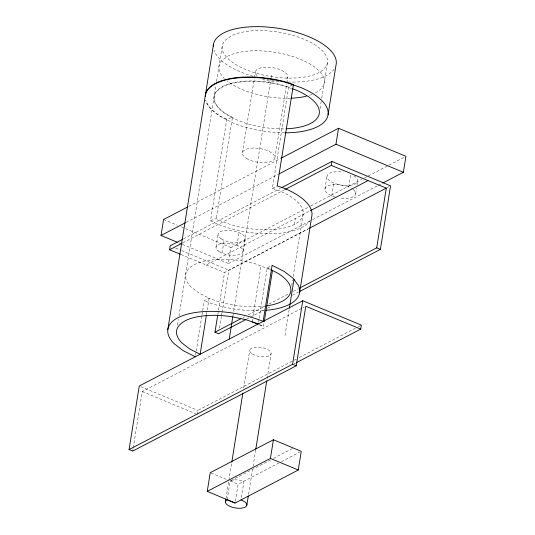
<?xml version="1.0" encoding="UTF-8"?>
<svg xmlns="http://www.w3.org/2000/svg" width="535" height="535" viewBox="0 0 535 535"><rect width="100%" height="100%" fill="white"/><g stroke="black" fill="none" stroke-linecap="round" stroke-linejoin="round"><path stroke-width="0.4" stroke-dasharray="2.67 2.01" d="M292.759 84.918L288.606 87.085L272.375 188.434L279.591 190.895A53.253 22.503 9.1 0 1 294.484 224.352A53.253 22.503 9.1 0 1 221.457 221.216L216.26 218.588L210.549 220.681L226.786 119.332L232.491 117.245L216.26 218.588M132.733 451.085L133.128 448.631M133.262 447.815L142.277 391.513L302.081 308.16M177.533 325.053L178.456 319.281M178.984 315.984L216.033 84.684M216.548 81.46L222.226 45.997M195.563 355.133L196.091 351.836M196.225 351.007L201.902 315.55M202.036 314.727L202.564 311.423M202.698 310.601L204.283 300.703L209.125 298.182A53.253 22.503 9.1 0 0 265.179 306.087M216.013 247.096L218.059 234.31M206.483 314.674L209.125 298.182L198.739 292.926L191.042 287.001A53.253 22.503 9.1 0 1 241.385 260.739L254.894 263.635L270.182 269.533M222.052 253.108L224.105 240.322M197.228 414.391L197.863 410.419L293.3 360.637M242.415 152.836L254.312 78.578M254.446 77.756L255.369 71.978M217.845 314.219L218.374 310.949M218.501 310.126L224.533 272.489L307.993 228.953M182.475 244.401L228.438 263.528L230.993 247.565L309.972 206.37M219.551 327.968L221.403 316.412M221.537 315.59L221.931 313.115M222.065 312.286L228.806 270.202L309.317 228.211M236.972 245.324L239.025 232.538M243.017 251.343L245.063 238.556M232.912 315.978L270.931 78.625M271.064 77.809L271.586 74.525M274.856 157.932L286.753 83.674M286.88 82.851L287.81 77.073M252.226 320.993L252.493 319.348M253.022 316.051L261.073 265.748M225.984 498.466L228.753 481.179M228.886 480.356L231.655 463.069M243.652 388.163L249.718 350.298M227.194 499.663L230.184 480.998L232.05 480.303A10.827 4.574 9.1 0 1 242.549 480.751L243.96 481.232L241.232 498.279M258.545 322.284L259.074 318.98M259.201 318.158L267.259 267.854L272.108 265.327M235.367 501.335L238.095 484.295L280.694 462.073M259.207 324.778L263.474 326.557L264.136 322.431M248.561 494.42L252.52 469.723M253.042 466.433L255.683 449.968M267.152 378.352L271.111 353.655M294.484 224.352L295.42 218.481M291.715 285.556L292.632 279.825M293.16 276.548L303.124 214.321M320.057 108.632L321.214 101.389M321.729 98.172L327.413 62.709M284.995 335.519L289.221 309.13M324.939 189.029L326.985 176.242M331.807 195.863L333.853 183.077M348.76 187.016L350.813 174.229M355.628 193.851L356.524 188.26M357.032 185.063L357.674 181.064M188.748 206.383L280.38 158.587M186.193 222.346L278.561 174.163M272.375 188.434L277.217 185.906M183.485 238.871L280.246 188.4M182.85 242.843L284.78 189.671M310.708 205.982L361.64 179.419M364.596 177.881L367.545 176.336M368.281 175.955L388.216 165.556M388.952 165.175L404.453 157.089M181.004 254.54L206.189 265.026L309.484 211.144M228.438 263.528L309.631 221.176M312.58 219.638L377.536 185.759M378.272 185.371L381.963 183.445M386.872 187.758L389.085 186.601M243.03 317.576L244.508 316.807M248.2 314.881L265.193 306.02M268.884 304.094L288.826 293.695M293.26 291.381L298.43 288.686M246.695 319.101L249.651 317.563M250.387 317.175L264.424 309.859M267.373 308.314L271.071 306.388M292.491 295.22L298.396 292.137M302.817 307.772L304.301 307.003M294.043 360.249L296.263 359.092M299.219 357.547L355.447 328.216M358.41 326.678L361.366 325.133M294.143 363.833L295.628 363.064M231 480.57L270.61 459.913M273.546 458.381L293.354 448.049M281.43 461.692L299.801 452.108M288.606 87.085L283.45 85.326A53.253 22.503 9.1 0 0 222.794 86.409A53.253 22.503 9.1 0 0 227.301 114.617L232.491 117.245M291.501 88.496L283.583 85.781A53.253 22.503 9.1 0 0 222.848 86.75L216.769 91.278A53.253 22.503 9.1 0 0 227.101 114.931L237.446 120.194A53.253 22.503 9.1 0 0 284.493 128.841M206.189 265.026L224.533 272.489M163.583 219.504L177.373 225.248M181.204 226.84L230.993 247.565M178.65 242.803L181.713 244.08M175.587 248.053L180.984 250.3M181.76 250.621L228.806 270.202M140.792 386.658L197.863 410.419M142.277 391.513L195.703 413.749M211.004 473.014L226.345 479.4M230.184 480.998L238.095 484.295M226.786 119.332L220.721 116.269A62.127 26.255 9.1 0 1 205.901 100.526M210.549 220.681L216.608 223.744A62.127 26.255 9.1 0 0 310.313 220.072M267.259 267.854L270.228 269.359M259.763 324.678L263.474 326.557M284.714 132.834A62.127 26.255 9.1 0 1 232.778 122.796L220.661 116.663A62.127 26.255 9.1 0 1 205.607 100.125M263.374 310.521A62.127 26.255 9.1 0 1 204.283 300.703M353.02 189.397A15.528 6.567 9.1 0 1 353.635 196.479A15.528 6.567 9.1 0 1 339.35 197.937M335.412 197.094A15.528 6.567 9.1 0 1 327.246 186.22A15.528 6.567 9.1 0 1 351.248 188.226M353.842 175.761A15.528 6.567 9.1 0 1 349.194 185.484A15.528 6.567 9.1 0 1 327.273 178.008A15.528 6.567 9.1 0 1 343.263 172.156M315.436 92.889A53.253 22.503 9.1 0 0 300.83 59.438A53.253 22.503 9.1 0 0 227.743 56.168L221.671 60.702A53.253 22.503 9.1 0 0 224.346 78.418M311.992 94.421A53.253 22.503 9.1 0 1 308.053 95.718M290.204 98.239A53.253 22.503 9.1 0 1 227.161 80.945M257.047 75.756A16.418 6.942 9.1 0 1 272.576 67.657A16.418 6.942 9.1 0 1 285.142 80.17M278.849 81.755A16.418 6.942 9.1 0 1 262.625 79.2M334.168 69.062A62.127 26.255 9.1 0 1 288.746 82.015M274.294 80.812A62.127 26.255 9.1 0 1 271.098 80.35M269.506 80.09A62.127 26.255 9.1 0 1 266.31 79.514M252.961 76.291A62.127 26.255 9.1 0 1 213.967 50.17M230.973 35.992L224.901 40.526A53.253 22.503 9.1 0 0 280.601 77.715A53.253 22.503 9.1 0 0 319.85 48.438A53.253 22.503 9.1 0 0 230.973 35.992M252.386 353.989A10.827 4.574 9.1 0 0 270.576 354.772A10.827 4.574 9.1 0 0 258.271 347.168A10.827 4.574 9.1 0 0 252.386 353.989M219.39 251.764A13.669 5.778 9.1 0 0 242.342 252.747A13.669 5.778 9.1 0 0 226.813 243.144A13.669 5.778 9.1 0 0 219.39 251.764M221.436 238.978A13.669 5.778 9.1 0 0 244.395 239.961A13.669 5.778 9.1 0 0 228.86 230.358A13.669 5.778 9.1 0 0 221.436 238.978M246.474 158.44A16.418 6.942 9.1 0 0 274.047 159.624A16.418 6.942 9.1 0 0 255.389 148.088A16.418 6.942 9.1 0 0 246.474 158.44"/><path stroke-width="0.8" d="M177.112 242.168L161.028 235.474L163.583 219.504L187.27 207.152M360.73 329.105L305.779 306.227L296.236 365.8L132.733 451.085L129.075 449.554L139.247 386.016L302.75 300.73L361.366 325.133L360.73 329.105L296.363 362.677M180.241 254.225L169.555 249.778L170.19 245.806L182.749 239.259M167.843 329.446L205.32 95.464A62.127 26.255 9.1 0 1 286.171 82.497L300.603 87.419A62.127 26.255 9.1 0 1 327.607 116.69A62.127 26.255 9.1 0 1 285.523 132.827M205.38 95.063L213.445 44.713M206.356 315.496L200.143 354.25L189.758 349.001L182.06 343.075A53.253 22.503 9.1 0 1 232.404 316.814L245.913 319.709L258.278 323.929M245.953 319.489L218.628 333.746L214.963 332.222L217.718 315.035M229.214 339.09L232.778 316.807M235.092 503.04L207.246 491.364L210.235 472.699L273.412 439.743L301.265 451.339L298.276 470.004L235.092 503.04L227.181 499.743L225.991 500.64A10.827 4.574 9.1 0 0 231.882 507.12A10.827 4.574 9.1 0 0 245.572 506.879A10.827 4.574 9.1 0 0 242.061 500.359L240.971 499.897M225.456 501.756L225.85 499.289M231.782 462.247L242.857 393.098M264.263 321.609L272.455 270.483L270.937 269.854M246.849 505.12L248.3 496.065M255.81 449.146L266.758 380.82M289.355 308.307L293.976 279.444M207.246 491.364L270.422 458.408L273.412 439.743M299.567 292.665L311.892 215.699A62.127 26.255 9.1 0 0 284.433 188.367L277.217 185.906L293.447 84.557L286.238 82.096A62.127 26.255 9.1 0 0 205.266 96.588M328.062 114.751L336.194 63.999A62.127 26.255 9.1 0 0 276.769 28.094A62.127 26.255 9.1 0 0 213.331 46.231M129.075 449.554L292.571 364.275L302.75 300.73M285.516 189.29L331.312 165.402L331.947 161.43L390.563 185.832L380.385 249.37L299.139 291.749M279.297 173.781L335.967 144.223L338.521 128.26L405.925 156.32L403.37 172.283L382.706 183.064M299.908 287.91L376.72 247.845L386.29 188.119L331.312 165.402M281.116 158.2L338.521 128.26M161.028 235.474L185.451 222.734M281.724 187.631L331.947 161.43M169.555 249.778L182.107 243.224M310.226 210.757L367.946 180.649M309.471 228.184L386.29 188.119M214.963 332.222L240.817 318.733M292.237 88.75L295.929 90.02A53.253 22.503 9.1 0 1 319.101 114.363A53.253 22.503 9.1 0 1 286.111 128.788M335.967 144.223L403.37 172.283M376.72 247.845L380.385 249.37M252.092 321.823L257.783 324.19M292.571 364.275L296.236 365.8M270.422 458.408L298.276 470.004M270.971 269.734L277.645 273.111A53.253 22.503 9.1 0 1 266.858 305.853M195.302 356.778L183.184 350.652L174.203 343.737A62.127 26.255 9.1 0 1 188.447 313.891A62.127 26.255 9.1 0 1 263.126 321.401L272.108 265.327L284.225 271.459L293.207 278.374L298.436 285.603A62.127 26.255 9.1 0 1 265.654 310.353M306.374 96.166A53.253 22.503 9.1 0 1 291.013 98.213"/></g></svg>
